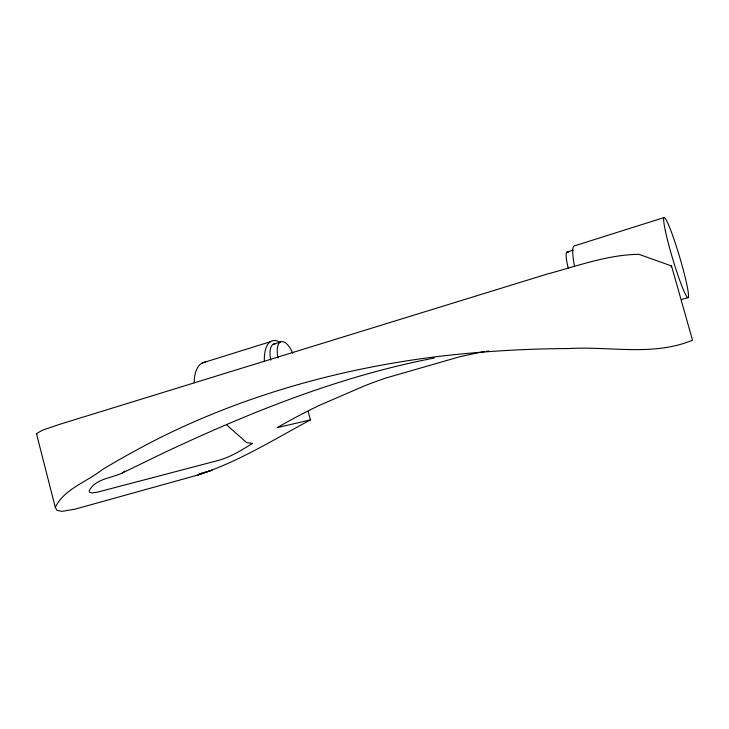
<?xml version="1.0" encoding="UTF-8"?>
<svg xmlns="http://www.w3.org/2000/svg" width="729" height="729" viewBox="0 0 729 729"><rect width="100%" height="100%" fill="white"/><g stroke="black" fill="none" stroke-linecap="round" stroke-linejoin="round"><path stroke-width="1.09" d="M55.295 507.32C64.234 488.904 86.614 482.079 101.787 469.977C120.558 458.577 139.813 448.025 159.378 438.047A1439.884 985.699 42 0 1 440.671 356.171C483.163 351.26 525.901 348.726 568.675 348.562C609.936 346.102 653.202 356.563 692.504 340.197L671.555 265.985L638.914 254.312C607.676 254.694 577.459 266.03 547.488 273.967L58.748 424.624L42.382 430.238L36.45 433.627L55.295 507.32L56.926 510.336L62.038 511.366L75.06 509.152L197.851 475.026C237.782 462.168 273.667 439.66 310.417 419.922L308.112 411.329M671.026 267.106L671.555 265.985M226.683 424.934L246.767 442.694L252.571 443.35C241.472 450.221 230.1 457.447 217.324 460.692L97.404 492.175L92.246 492.895L89.804 492.403L89.093 491C95.107 478.734 111.109 478.297 122.098 473.103L124.832 471.089M122.098 473.103L164.517 452.509C250.84 411.931 340.306 376.073 434.32 358.03M310.417 419.922L277.157 427.65A978.099 744.838 39.7 0 1 319.703 405.233L364.664 385.787A960.157 734.003 39.8 0 1 384.93 378.296L459.398 356.846A958.507 733.028 39.8 0 1 481.924 352.043L484.138 351.688M663.864 217.634L575.108 245.673A40.651 6.743 73.4 0 0 574.452 265.994M202.27 362.987L270.395 341.71M273.32 344.225L280.455 341.992M567.18 252.024L573.021 250.193M681.588 299.501L688.112 297.632M486.343 351.332L488.548 350.986M36.45 433.627L36.915 434.174M264.335 361.283A36.55 15.901 73.2 0 1 279.116 341.828M270.751 360.172A18.498 8.037 72.8 0 1 275.298 343.806M194.196 382.78A35.621 17.678 73.2 0 1 205.478 362.076M277.977 357.948A18.553 7.946 72.8 0 1 281.057 341.728A18.553 7.946 72.8 0 1 292.748 353.237M568.246 268.026A20.512 3.554 73.2 0 1 568.265 252.58M199.482 473.804L197.851 475.026L211.993 470.223L199.482 473.804M665.404 230.993A41.872 3.599 73.4 0 0 686.955 296.894A41.872 3.599 73.4 0 0 675.838 244.744A41.872 3.599 73.4 0 0 665.404 230.993"/></g></svg>
